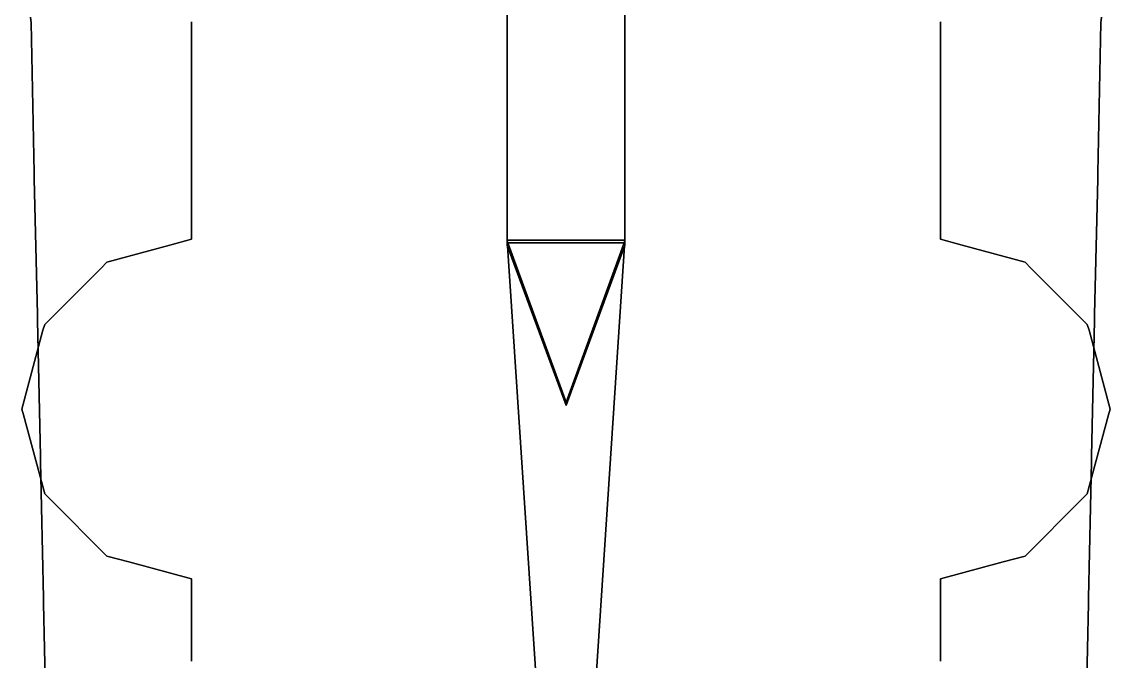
# Model space of a CAD drawing. Extents: x -9 to 9, y -100 to 98.
# Drawn here: x -9.26 to 9.26, y -19.8 to -8.92 of the extents above; entities that cross this region are included whole.
import ezdxf

# ---------------------------------------------------------------- set-up
doc = ezdxf.new("R2010")
doc.units = 0
doc.layers.add('CABLES', color=6, linetype='CONTINUOUS')
doc.layers.add('RAILINGS', color=6, linetype='CONTINUOUS')

msp = doc.modelspace()

# ---------------------------------------------------------------- linework, layer by layer
at = {"layer": 'CABLES'}
for points in [[(-1, -12.65, 28.37), (-1, 2.26, 26.37), (-1, 2.26, 26.44), (-1, -12.65, 28.44)], [(-1, -12.65, 28.44), (-1, 2.26, 26.44), (-1, 2.26, 26.37), (-1, -12.65, 28.37)], [(1, -12.65, 28.37), (1, 2.26, 26.37), (1, 2.26, 26.44), (1, -12.65, 28.44)], [(1, -12.65, 28.44), (1, 2.26, 26.44), (1, 2.26, 26.37), (1, -12.65, 28.37)], [(1, -12.68, 28.41), (1, -12.635, 28.436), (-1, -12.635, 28.436), (-1, -12.68, 28.41)], [(1, -12.635, 28.436), (1, -12.635, 28.384), (-1, -12.635, 28.384), (-1, -12.635, 28.436)], [(1, -12.635, 28.384), (1, -12.68, 28.41), (-1, -12.68, 28.41), (-1, -12.635, 28.384)], [(0, -27.82, 31.31), (-1, -12.65, 28.37), (-1, -12.65, 28.44), (0, -27.82, 31.38)], [(0, -27.82, 31.38), (-1, -12.65, 28.44), (-1, -12.65, 28.37), (0, -27.82, 31.31)], [(0, -15.45, 19.15), (-1, -12.724, 28.384), (-1, -12.65, 28.37), (0, -15.39, 19.17)], [(0, -15.39, 19.17), (-1, -12.65, 28.37), (-1, -12.724, 28.384), (0, -15.45, 19.15)], [(0, -27.82, 31.38), (1, -12.65, 28.44), (1, -12.65, 28.37), (0, -27.82, 31.31)], [(0, -27.82, 31.31), (1, -12.65, 28.37), (1, -12.65, 28.44), (0, -27.82, 31.38)], [(0, -15.45, 19.15), (1, -12.724, 28.384), (1, -12.65, 28.37), (0, -15.39, 19.17)], [(0, -15.39, 19.17), (1, -12.65, 28.37), (1, -12.724, 28.384), (0, -15.45, 19.15)]]:
    msp.add_3dface(points, dxfattribs=at)
at = {"layer": 'RAILINGS'}
for points in [[(-9.1, -8.94, 4.91), (-9.1, -8.94, 5.94), (-9.11, -8.84, 5.94), (-9.11, -8.84, 4.91)], [(-9.11, -8.84, 4.91), (-9.11, -8.84, 5.94), (-9.1, -8.94, 5.94), (-9.1, -8.94, 4.91)], [(9.11, -8.84, 4.91), (9.11, -8.84, 5.94), (9.1, -8.94, 5.94), (9.1, -8.94, 4.91)], [(9.1, -8.94, 4.91), (9.1, -8.94, 5.94), (9.11, -8.84, 5.94), (9.11, -8.84, 4.91)], [(-9.05, -11.49, 5.83), (-9.1, -8.94, 5.83), (-9.1, -8.94, 5.94), (-9.05, -11.49, 5.94)], [(-9.05, -11.49, 5.94), (-9.1, -8.94, 5.94), (-9.1, -8.94, 5.83), (-9.05, -11.49, 5.83)], [(-9.05, -11.49, 5.47), (-9.1, -8.94, 5.47), (-9.1, -8.94, 5.36), (-9.05, -11.49, 5.36)], [(-9.05, -11.49, 5.36), (-9.1, -8.94, 5.36), (-9.1, -8.94, 5.47), (-9.05, -11.49, 5.47)], [(-6.37, -8.92, 7.26), (-6.37, -8.92, 8.29), (-6.37, -9.02, 8.29), (-6.37, -9.02, 7.26)], [(-6.37, -9.02, 7.26), (-6.37, -9.02, 8.29), (-6.37, -8.92, 8.29), (-6.37, -8.92, 7.26)], [(-6.37, -11.33, 8.29), (-6.37, -9.02, 8.29), (-6.37, -9.02, 8.18), (-6.37, -11.33, 8.18)], [(-6.37, -11.33, 8.18), (-6.37, -9.02, 8.18), (-6.37, -9.02, 8.29), (-6.37, -11.33, 8.29)], [(-6.37, -11.33, 7.82), (-6.37, -9.02, 7.82), (-6.37, -9.02, 7.71), (-6.37, -11.33, 7.71)], [(-6.37, -11.33, 7.71), (-6.37, -9.02, 7.71), (-6.37, -9.02, 7.82), (-6.37, -11.33, 7.82)], [(6.37, -8.92, 7.26), (6.37, -8.92, 8.29), (6.37, -9.02, 8.29), (6.37, -9.02, 7.26)], [(6.37, -9.02, 7.26), (6.37, -9.02, 8.29), (6.37, -8.92, 8.29), (6.37, -8.92, 7.26)], [(6.37, -11.33, 7.71), (6.37, -9.02, 7.71), (6.37, -9.02, 7.82), (6.37, -11.33, 7.82)], [(6.37, -11.33, 7.82), (6.37, -9.02, 7.82), (6.37, -9.02, 7.71), (6.37, -11.33, 7.71)], [(6.37, -11.33, 8.29), (6.37, -9.02, 8.29), (6.37, -9.02, 8.18), (6.37, -11.33, 8.18)], [(6.37, -11.33, 8.18), (6.37, -9.02, 8.18), (6.37, -9.02, 8.29), (6.37, -11.33, 8.29)], [(9.05, -11.49, 5.36), (9.1, -8.94, 5.36), (9.1, -8.94, 5.47), (9.05, -11.49, 5.47)], [(9.05, -11.49, 5.47), (9.1, -8.94, 5.47), (9.1, -8.94, 5.36), (9.05, -11.49, 5.36)], [(9.05, -11.49, 5.94), (9.1, -8.94, 5.94), (9.1, -8.94, 5.83), (9.05, -11.49, 5.83)], [(9.05, -11.49, 5.83), (9.1, -8.94, 5.83), (9.1, -8.94, 5.94), (9.05, -11.49, 5.94)], [(-6.37, -11.43, 7.26), (-6.37, -11.43, 8.29), (-6.37, -11.33, 8.29), (-6.37, -11.33, 7.26)], [(-6.37, -11.33, 7.26), (-6.37, -11.33, 8.29), (-6.37, -11.43, 8.29), (-6.37, -11.43, 7.26)], [(-6.37, -12.62, 8.18), (-6.37, -11.43, 8.18), (-6.37, -11.43, 8.29), (-6.37, -12.62, 8.29)], [(-6.37, -12.62, 8.29), (-6.37, -11.43, 8.29), (-6.37, -11.43, 8.18), (-6.37, -12.62, 8.18)], [(-6.37, -12.62, 7.71), (-6.37, -11.43, 7.71), (-6.37, -11.43, 7.82), (-6.37, -12.62, 7.82)], [(-6.37, -12.62, 7.82), (-6.37, -11.43, 7.82), (-6.37, -11.43, 7.71), (-6.37, -12.62, 7.71)], [(6.37, -11.43, 7.26), (6.37, -11.43, 8.29), (6.37, -11.33, 8.29), (6.37, -11.33, 7.26)], [(6.37, -11.33, 7.26), (6.37, -11.33, 8.29), (6.37, -11.43, 8.29), (6.37, -11.43, 7.26)], [(6.37, -12.62, 7.82), (6.37, -11.43, 7.82), (6.37, -11.43, 7.71), (6.37, -12.62, 7.71)], [(6.37, -12.62, 7.71), (6.37, -11.43, 7.71), (6.37, -11.43, 7.82), (6.37, -12.62, 7.82)], [(6.37, -12.62, 8.18), (6.37, -11.43, 8.18), (6.37, -11.43, 8.29), (6.37, -12.62, 8.29)], [(6.37, -12.62, 8.29), (6.37, -11.43, 8.29), (6.37, -11.43, 8.18), (6.37, -12.62, 8.18)], [(-9.05, -11.49, 4.91), (-9.05, -11.49, 5.94), (-9.05, -11.59, 5.94), (-9.05, -11.59, 4.91)], [(-9.05, -11.59, 4.91), (-9.05, -11.59, 5.94), (-9.05, -11.49, 5.94), (-9.05, -11.49, 4.91)], [(-8.99, -13.9, 5.94), (-9.05, -11.59, 5.94), (-9.05, -11.59, 5.83), (-8.99, -13.9, 5.83)], [(-8.99, -13.9, 5.83), (-9.05, -11.59, 5.83), (-9.05, -11.59, 5.94), (-8.99, -13.9, 5.94)], [(-8.99, -13.9, 5.36), (-9.05, -11.59, 5.36), (-9.05, -11.59, 5.47), (-8.99, -13.9, 5.47)], [(-8.99, -13.9, 5.47), (-9.05, -11.59, 5.47), (-9.05, -11.59, 5.36), (-8.99, -13.9, 5.36)], [(8.99, -13.9, 5.47), (9.05, -11.59, 5.47), (9.05, -11.59, 5.36), (8.99, -13.9, 5.36)], [(8.99, -13.9, 5.36), (9.05, -11.59, 5.36), (9.05, -11.59, 5.47), (8.99, -13.9, 5.47)], [(8.99, -13.9, 5.83), (9.05, -11.59, 5.83), (9.05, -11.59, 5.94), (8.99, -13.9, 5.94)], [(8.99, -13.9, 5.94), (9.05, -11.59, 5.94), (9.05, -11.59, 5.83), (8.99, -13.9, 5.83)], [(9.05, -11.59, 4.91), (9.05, -11.59, 5.94), (9.05, -11.49, 5.94), (9.05, -11.49, 4.91)], [(9.05, -11.49, 4.91), (9.05, -11.49, 5.94), (9.05, -11.59, 5.94), (9.05, -11.59, 4.91)], [(-7.81, -13.01, 8.29), (-6.74, -12.72, 8.29), (-6.74, -12.72, 8.18), (-7.81, -13.01, 8.18)], [(-7.81, -13.01, 8.18), (-6.74, -12.72, 8.18), (-6.74, -12.72, 8.29), (-7.81, -13.01, 8.29)], [(-7.81, -13.01, 7.71), (-6.74, -12.72, 7.71), (-6.74, -12.72, 7.82), (-7.81, -13.01, 7.82)], [(-7.81, -13.01, 7.82), (-6.74, -12.72, 7.82), (-6.74, -12.72, 7.71), (-7.81, -13.01, 7.71)], [(-6.37, -12.62, 7.26), (-6.37, -12.62, 8.29), (-6.74, -12.72, 8.29), (-6.74, -12.72, 7.26)], [(-6.74, -12.72, 7.26), (-6.74, -12.72, 8.29), (-6.37, -12.62, 8.29), (-6.37, -12.62, 7.26)], [(6.37, -12.62, 7.26), (6.37, -12.62, 8.29), (6.74, -12.72, 8.29), (6.74, -12.72, 7.26)], [(6.74, -12.72, 7.26), (6.74, -12.72, 8.29), (6.37, -12.62, 8.29), (6.37, -12.62, 7.26)], [(7.81, -13.01, 7.82), (6.74, -12.72, 7.82), (6.74, -12.72, 7.71), (7.81, -13.01, 7.71)], [(7.81, -13.01, 7.71), (6.74, -12.72, 7.71), (6.74, -12.72, 7.82), (7.81, -13.01, 7.82)], [(7.81, -13.01, 8.18), (6.74, -12.72, 8.18), (6.74, -12.72, 8.29), (7.81, -13.01, 8.29)], [(7.81, -13.01, 8.29), (6.74, -12.72, 8.29), (6.74, -12.72, 8.18), (7.81, -13.01, 8.18)], [(-8.87, -14.07, 8.18), (-7.91, -13.11, 8.18), (-7.91, -13.11, 8.29), (-8.87, -14.07, 8.29)], [(-8.87, -14.07, 8.29), (-7.91, -13.11, 8.29), (-7.91, -13.11, 8.18), (-8.87, -14.07, 8.18)], [(-8.87, -14.07, 7.82), (-7.91, -13.11, 7.82), (-7.91, -13.11, 7.71), (-8.87, -14.07, 7.71)], [(-8.87, -14.07, 7.71), (-7.91, -13.11, 7.71), (-7.91, -13.11, 7.82), (-8.87, -14.07, 7.82)], [(-7.91, -13.11, 7.26), (-7.91, -13.11, 8.29), (-7.81, -13.01, 8.29), (-7.81, -13.01, 7.26)], [(-7.81, -13.01, 7.26), (-7.81, -13.01, 8.29), (-7.91, -13.11, 8.29), (-7.91, -13.11, 7.26)], [(7.91, -13.11, 7.26), (7.91, -13.11, 8.29), (7.81, -13.01, 8.29), (7.81, -13.01, 7.26)], [(7.81, -13.01, 7.26), (7.81, -13.01, 8.29), (7.91, -13.11, 8.29), (7.91, -13.11, 7.26)], [(8.87, -14.07, 7.71), (7.91, -13.11, 7.71), (7.91, -13.11, 7.82), (8.87, -14.07, 7.82)], [(8.87, -14.07, 7.82), (7.91, -13.11, 7.82), (7.91, -13.11, 7.71), (8.87, -14.07, 7.71)], [(8.87, -14.07, 8.29), (7.91, -13.11, 8.29), (7.91, -13.11, 8.18), (8.87, -14.07, 8.18)], [(8.87, -14.07, 8.18), (7.91, -13.11, 8.18), (7.91, -13.11, 8.29), (8.87, -14.07, 8.29)], [(-8.99, -13.9, 4.91), (-8.99, -13.9, 5.94), (-8.99, -14, 5.94), (-8.99, -14, 4.91)], [(-8.99, -14, 4.91), (-8.99, -14, 5.94), (-8.99, -13.9, 5.94), (-8.99, -13.9, 4.91)], [(-8.94, -16.31, 5.94), (-8.99, -14, 5.94), (-8.99, -14, 5.83), (-8.94, -16.31, 5.83)], [(-8.94, -16.31, 5.83), (-8.99, -14, 5.83), (-8.99, -14, 5.94), (-8.94, -16.31, 5.94)], [(-8.94, -16.31, 5.36), (-8.99, -14, 5.36), (-8.99, -14, 5.47), (-8.94, -16.31, 5.47)], [(-8.94, -16.31, 5.47), (-8.99, -14, 5.47), (-8.99, -14, 5.36), (-8.94, -16.31, 5.36)], [(-8.87, -14.07, 7.26), (-8.87, -14.07, 8.29), (-8.9, -14.17, 8.29), (-8.9, -14.17, 7.26)], [(-8.9, -14.17, 7.26), (-8.9, -14.17, 8.29), (-8.87, -14.07, 8.29), (-8.87, -14.07, 7.26)], [(8.87, -14.07, 7.26), (8.87, -14.07, 8.29), (8.9, -14.17, 8.29), (8.9, -14.17, 7.26)], [(8.9, -14.17, 7.26), (8.9, -14.17, 8.29), (8.87, -14.07, 8.29), (8.87, -14.07, 7.26)], [(8.94, -16.31, 5.47), (8.99, -14, 5.47), (8.99, -14, 5.36), (8.94, -16.31, 5.36)], [(8.94, -16.31, 5.36), (8.99, -14, 5.36), (8.99, -14, 5.47), (8.94, -16.31, 5.47)], [(8.94, -16.31, 5.83), (8.99, -14, 5.83), (8.99, -14, 5.94), (8.94, -16.31, 5.94)], [(8.94, -16.31, 5.94), (8.99, -14, 5.94), (8.99, -14, 5.83), (8.94, -16.31, 5.83)], [(8.99, -14, 4.91), (8.99, -14, 5.94), (8.99, -13.9, 5.94), (8.99, -13.9, 4.91)], [(8.99, -13.9, 4.91), (8.99, -13.9, 5.94), (8.99, -14, 5.94), (8.99, -14, 4.91)], [(-9.26, -15.51, 8.29), (-8.9, -14.17, 8.29), (-8.9, -14.17, 8.18), (-9.26, -15.51, 8.18)], [(-9.26, -15.51, 8.18), (-8.9, -14.17, 8.18), (-8.9, -14.17, 8.29), (-9.26, -15.51, 8.29)], [(-9.26, -15.51, 7.71), (-8.9, -14.17, 7.71), (-8.9, -14.17, 7.82), (-9.26, -15.51, 7.82)], [(-9.26, -15.51, 7.82), (-8.9, -14.17, 7.82), (-8.9, -14.17, 7.71), (-9.26, -15.51, 7.71)], [(9.26, -15.51, 7.82), (8.9, -14.17, 7.82), (8.9, -14.17, 7.71), (9.26, -15.51, 7.71)], [(9.26, -15.51, 7.71), (8.9, -14.17, 7.71), (8.9, -14.17, 7.82), (9.26, -15.51, 7.82)], [(9.26, -15.51, 8.18), (8.9, -14.17, 8.18), (8.9, -14.17, 8.29), (9.26, -15.51, 8.29)], [(9.26, -15.51, 8.29), (8.9, -14.17, 8.29), (8.9, -14.17, 8.18), (9.26, -15.51, 8.18)], [(-9.23, -15.61, 7.26), (-9.23, -15.61, 8.29), (-9.26, -15.51, 8.29), (-9.26, -15.51, 7.26)], [(-9.26, -15.51, 7.26), (-9.26, -15.51, 8.29), (-9.23, -15.61, 8.29), (-9.23, -15.61, 7.26)], [(9.23, -15.61, 7.26), (9.23, -15.61, 8.29), (9.26, -15.51, 8.29), (9.26, -15.51, 7.26)], [(9.26, -15.51, 7.26), (9.26, -15.51, 8.29), (9.23, -15.61, 8.29), (9.23, -15.61, 7.26)], [(-8.87, -16.95, 8.18), (-9.23, -15.61, 8.18), (-9.23, -15.61, 8.29), (-8.87, -16.95, 8.29)], [(-8.87, -16.95, 8.29), (-9.23, -15.61, 8.29), (-9.23, -15.61, 8.18), (-8.87, -16.95, 8.18)], [(-8.87, -16.95, 7.71), (-9.23, -15.61, 7.71), (-9.23, -15.61, 7.82), (-8.87, -16.95, 7.82)], [(-8.87, -16.95, 7.82), (-9.23, -15.61, 7.82), (-9.23, -15.61, 7.71), (-8.87, -16.95, 7.71)], [(8.87, -16.95, 7.82), (9.23, -15.61, 7.82), (9.23, -15.61, 7.71), (8.87, -16.95, 7.71)], [(8.87, -16.95, 7.71), (9.23, -15.61, 7.71), (9.23, -15.61, 7.82), (8.87, -16.95, 7.82)], [(8.87, -16.95, 8.18), (9.23, -15.61, 8.18), (9.23, -15.61, 8.29), (8.87, -16.95, 8.29)], [(8.87, -16.95, 8.29), (9.23, -15.61, 8.29), (9.23, -15.61, 8.18), (8.87, -16.95, 8.18)], [(-8.94, -16.41, 4.91), (-8.94, -16.41, 5.94), (-8.94, -16.31, 5.94), (-8.94, -16.31, 4.91)], [(-8.94, -16.31, 4.91), (-8.94, -16.31, 5.94), (-8.94, -16.41, 5.94), (-8.94, -16.41, 4.91)], [(-8.89, -18.72, 5.83), (-8.94, -16.41, 5.83), (-8.94, -16.41, 5.94), (-8.89, -18.72, 5.94)], [(-8.89, -18.72, 5.94), (-8.94, -16.41, 5.94), (-8.94, -16.41, 5.83), (-8.89, -18.72, 5.83)], [(-8.89, -18.72, 5.47), (-8.94, -16.41, 5.47), (-8.94, -16.41, 5.36), (-8.89, -18.72, 5.36)], [(-8.89, -18.72, 5.36), (-8.94, -16.41, 5.36), (-8.94, -16.41, 5.47), (-8.89, -18.72, 5.47)], [(8.89, -18.72, 5.36), (8.94, -16.41, 5.36), (8.94, -16.41, 5.47), (8.89, -18.72, 5.47)], [(8.89, -18.72, 5.47), (8.94, -16.41, 5.47), (8.94, -16.41, 5.36), (8.89, -18.72, 5.36)], [(8.89, -18.72, 5.94), (8.94, -16.41, 5.94), (8.94, -16.41, 5.83), (8.89, -18.72, 5.83)], [(8.89, -18.72, 5.83), (8.94, -16.41, 5.83), (8.94, -16.41, 5.94), (8.89, -18.72, 5.94)], [(8.94, -16.31, 4.91), (8.94, -16.31, 5.94), (8.94, -16.41, 5.94), (8.94, -16.41, 4.91)], [(8.94, -16.41, 4.91), (8.94, -16.41, 5.94), (8.94, -16.31, 5.94), (8.94, -16.31, 4.91)], [(-8.87, -16.95, 7.26), (-8.87, -16.95, 8.29), (-8.77, -17.05, 8.29), (-8.77, -17.05, 7.26)], [(-8.77, -17.05, 7.26), (-8.77, -17.05, 8.29), (-8.87, -16.95, 8.29), (-8.87, -16.95, 7.26)], [(8.87, -16.95, 7.26), (8.87, -16.95, 8.29), (8.77, -17.05, 8.29), (8.77, -17.05, 7.26)], [(8.77, -17.05, 7.26), (8.77, -17.05, 8.29), (8.87, -16.95, 8.29), (8.87, -16.95, 7.26)], [(-7.81, -18.01, 8.18), (-8.77, -17.05, 8.18), (-8.77, -17.05, 8.29), (-7.81, -18.01, 8.29)], [(-7.81, -18.01, 8.29), (-8.77, -17.05, 8.29), (-8.77, -17.05, 8.18), (-7.81, -18.01, 8.18)], [(-7.81, -18.01, 7.71), (-8.77, -17.05, 7.71), (-8.77, -17.05, 7.82), (-7.81, -18.01, 7.82)], [(-7.81, -18.01, 7.82), (-8.77, -17.05, 7.82), (-8.77, -17.05, 7.71), (-7.81, -18.01, 7.71)], [(7.81, -18.01, 7.82), (8.77, -17.05, 7.82), (8.77, -17.05, 7.71), (7.81, -18.01, 7.71)], [(7.81, -18.01, 7.71), (8.77, -17.05, 7.71), (8.77, -17.05, 7.82), (7.81, -18.01, 7.82)], [(7.81, -18.01, 8.18), (8.77, -17.05, 8.18), (8.77, -17.05, 8.29), (7.81, -18.01, 8.29)], [(7.81, -18.01, 8.29), (8.77, -17.05, 8.29), (8.77, -17.05, 8.18), (7.81, -18.01, 8.18)], [(-7.44, -18.11, 7.26), (-7.44, -18.11, 8.29), (-7.81, -18.01, 8.29), (-7.81, -18.01, 7.26)], [(-7.81, -18.01, 7.26), (-7.81, -18.01, 8.29), (-7.44, -18.11, 8.29), (-7.44, -18.11, 7.26)], [(-6.37, -18.4, 8.29), (-7.44, -18.11, 8.29), (-7.44, -18.11, 8.18), (-6.37, -18.4, 8.18)], [(-6.37, -18.4, 8.18), (-7.44, -18.11, 8.18), (-7.44, -18.11, 8.29), (-6.37, -18.4, 8.29)], [(-6.37, -18.4, 7.71), (-7.44, -18.11, 7.71), (-7.44, -18.11, 7.82), (-6.37, -18.4, 7.82)], [(-6.37, -18.4, 7.82), (-7.44, -18.11, 7.82), (-7.44, -18.11, 7.71), (-6.37, -18.4, 7.71)], [(6.37, -18.4, 7.82), (7.44, -18.11, 7.82), (7.44, -18.11, 7.71), (6.37, -18.4, 7.71)], [(6.37, -18.4, 7.71), (7.44, -18.11, 7.71), (7.44, -18.11, 7.82), (6.37, -18.4, 7.82)], [(6.37, -18.4, 8.18), (7.44, -18.11, 8.18), (7.44, -18.11, 8.29), (6.37, -18.4, 8.29)], [(6.37, -18.4, 8.29), (7.44, -18.11, 8.29), (7.44, -18.11, 8.18), (6.37, -18.4, 8.18)], [(7.81, -18.01, 7.26), (7.81, -18.01, 8.29), (7.44, -18.11, 8.29), (7.44, -18.11, 7.26)], [(7.44, -18.11, 7.26), (7.44, -18.11, 8.29), (7.81, -18.01, 8.29), (7.81, -18.01, 7.26)], [(-6.37, -18.4, 7.26), (-6.37, -18.4, 8.29), (-6.37, -18.5, 8.29), (-6.37, -18.5, 7.26)], [(-6.37, -18.5, 7.26), (-6.37, -18.5, 8.29), (-6.37, -18.4, 8.29), (-6.37, -18.4, 7.26)], [(-6.37, -19.8, 8.18), (-6.37, -18.5, 8.18), (-6.37, -18.5, 8.29), (-6.37, -19.8, 8.29)], [(-6.37, -19.8, 8.29), (-6.37, -18.5, 8.29), (-6.37, -18.5, 8.18), (-6.37, -19.8, 8.18)], [(-6.37, -19.8, 7.82), (-6.37, -18.5, 7.82), (-6.37, -18.5, 7.71), (-6.37, -19.8, 7.71)], [(-6.37, -19.8, 7.71), (-6.37, -18.5, 7.71), (-6.37, -18.5, 7.82), (-6.37, -19.8, 7.82)], [(6.37, -18.4, 7.26), (6.37, -18.4, 8.29), (6.37, -18.5, 8.29), (6.37, -18.5, 7.26)], [(6.37, -18.5, 7.26), (6.37, -18.5, 8.29), (6.37, -18.4, 8.29), (6.37, -18.4, 7.26)], [(6.37, -19.8, 7.71), (6.37, -18.5, 7.71), (6.37, -18.5, 7.82), (6.37, -19.8, 7.82)], [(6.37, -19.8, 7.82), (6.37, -18.5, 7.82), (6.37, -18.5, 7.71), (6.37, -19.8, 7.71)], [(6.37, -19.8, 8.29), (6.37, -18.5, 8.29), (6.37, -18.5, 8.18), (6.37, -19.8, 8.18)], [(6.37, -19.8, 8.18), (6.37, -18.5, 8.18), (6.37, -18.5, 8.29), (6.37, -19.8, 8.29)], [(-8.89, -18.72, 4.91), (-8.89, -18.72, 5.94), (-8.89, -18.82, 5.94), (-8.89, -18.82, 4.91)], [(-8.89, -18.82, 4.91), (-8.89, -18.82, 5.94), (-8.89, -18.72, 5.94), (-8.89, -18.72, 4.91)], [(-8.84, -21.13, 5.94), (-8.89, -18.82, 5.94), (-8.89, -18.82, 5.83), (-8.84, -21.13, 5.83)], [(-8.84, -21.13, 5.83), (-8.89, -18.82, 5.83), (-8.89, -18.82, 5.94), (-8.84, -21.13, 5.94)], [(-8.84, -21.13, 5.36), (-8.89, -18.82, 5.36), (-8.89, -18.82, 5.47), (-8.84, -21.13, 5.47)], [(-8.84, -21.13, 5.47), (-8.89, -18.82, 5.47), (-8.89, -18.82, 5.36), (-8.84, -21.13, 5.36)], [(8.84, -21.13, 5.47), (8.89, -18.82, 5.47), (8.89, -18.82, 5.36), (8.84, -21.13, 5.36)], [(8.84, -21.13, 5.36), (8.89, -18.82, 5.36), (8.89, -18.82, 5.47), (8.84, -21.13, 5.47)], [(8.84, -21.13, 5.83), (8.89, -18.82, 5.83), (8.89, -18.82, 5.94), (8.84, -21.13, 5.94)], [(8.84, -21.13, 5.94), (8.89, -18.82, 5.94), (8.89, -18.82, 5.83), (8.84, -21.13, 5.83)], [(8.89, -18.82, 4.91), (8.89, -18.82, 5.94), (8.89, -18.72, 5.94), (8.89, -18.72, 4.91)], [(8.89, -18.72, 4.91), (8.89, -18.72, 5.94), (8.89, -18.82, 5.94), (8.89, -18.82, 4.91)]]:
    msp.add_3dface(points, dxfattribs=at)

doc.saveas('drawing.dxf')
